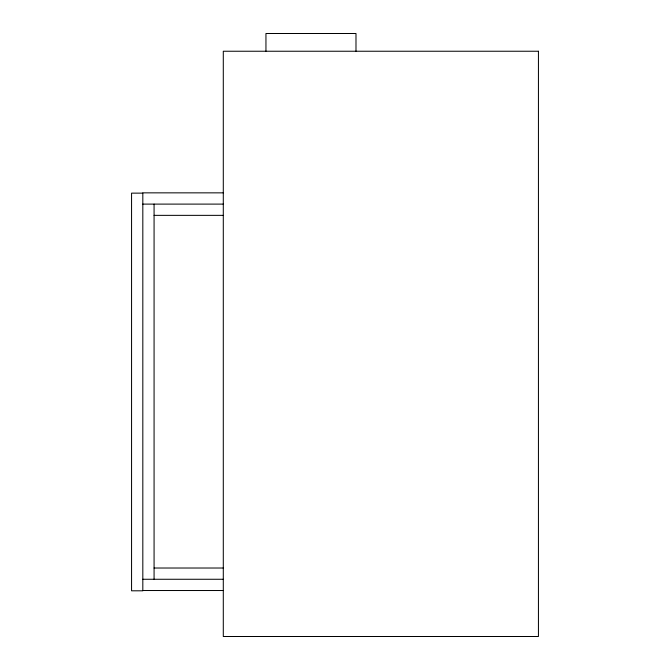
<?xml version="1.0" encoding="UTF-8"?>
<svg xmlns="http://www.w3.org/2000/svg" width="670" height="670" viewBox="0 0 670 670"><rect width="100%" height="100%" fill="white"/><g stroke="black" fill="none" stroke-linecap="round" stroke-linejoin="round"><path stroke-width="1" d="M223.202 192.851L142.819 192.851L142.819 590.806L131.563 590.806L131.563 193.136L142.819 193.136M142.819 204.107L223.202 204.107M154.075 215.355L223.118 215.355M154.075 568.018L223.118 568.018M142.819 579.265L223.202 579.265M142.819 590.521L223.202 590.521M355.988 51.163L355.988 33.5L265.948 33.5L265.948 51.163M154.075 204.107L154.075 579.265M538.437 51.238L223.294 51.238L223.294 636.5L538.437 636.5L538.437 51.238"/></g></svg>
